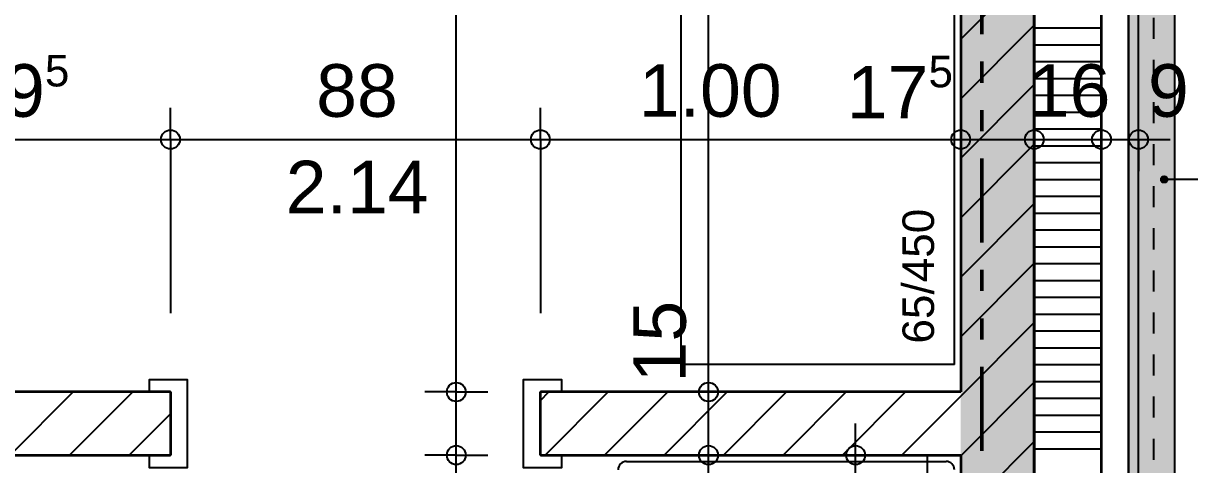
# Model space of a CAD drawing. Header units: centimetres. Extents: x 0.3 to 84.3, y 0.3 to 59.7.
# Drawn here: x 58.63 to 64.18, y 38.94 to 41.04 of the extents above; entities that cross this region are included whole.
import ezdxf

# ---------------------------------------------------------------- set-up
doc = ezdxf.new("R2010")
doc.units = ezdxf.units.CM
for name, pattern in [('AUSGEZOGEN', [0]), ('LINIE_17', [0.05, 0, -0.05]), ('LINIE_23', [0.79, 0.4, -0.13, 0, -0.13, 0, -0.13]), ('PUNKT', [6.35, 0, -6.35]), ('RAND', [44.45, 12.7, -6.35, 12.7, -6.35, 0, -6.35]), ('VERDECKT', [9.525, 6.35, -3.175])]:
    doc.linetypes.add(name, pattern=pattern)
for name, color, linetype, lineweight in [('Allgemein', 7, 'AUSGEZOGEN', 35), ('Bauachsen grob', 7, 'RAND', 25), ('Daemmung', 7, 'AUSGEZOGEN', 35), ('Fuellflaeche tragende Wände MW', 7, 'AUSGEZOGEN', 25), ('Holz Fassadenverkleidung', 7, 'AUSGEZOGEN', 35), ('Konstruktion oben', 7, 'VERDECKT', 25), ('Spengler', 7, 'AUSGEZOGEN', 35), ('Text Werkplan Ausfuehrung', 7, 'AUSGEZOGEN', 50), ('Tuerzarge', 7, 'AUSGEZOGEN', 25), ('Unterkonstruktion', 7, 'AUSGEZOGEN', 35), ('Vorhangbrett', 7, 'AUSGEZOGEN', 25), ('Wand Mauerwerk tragend', 7, 'AUSGEZOGEN', 35), ('Werkplan- Ausfuehrungsmasse', 7, 'AUSGEZOGEN', 25)]:
    doc.layers.add(name, color=color, linetype=linetype, lineweight=lineweight)
for name, color, linetype, lineweight, true_color in [('Moebel', 7, 'AUSGEZOGEN', 25, 0xababab), ('Sanitaer Apparate', 7, 'AUSGEZOGEN', 35, 0x656565), ('Sanitaer Vermassung', 7, 'AUSGEZOGEN', 35, 0x656565)]:
    doc.layers.add(name, color=color, linetype=linetype, lineweight=lineweight, true_color=true_color)
doc.styles.add('ARIAL', font='ARIAL.TTF')

msp = doc.modelspace()

# ---------------------------------------------------------------- hatches: boundary and pattern name
at = {"layer": 'Allgemein', "linetype": 'AUSGEZOGEN', "lineweight": 25}
h = msp.add_hatch(color=32, dxfattribs=at)
h.paths.add_polyline_path([(63.884, 48.7477), (63.884, 38.6497), (63.932, 38.6497), (63.932, 48.7477)])
h.paths.add_polyline_path([(63.884, 36.0897), (63.884, 31.2297), (63.932, 31.2297), (63.932, 36.0897)])
h.paths.add_polyline_path([(63.884, 28.6697), (63.884, 26.3897), (63.932, 26.3897), (63.932, 28.6697)])
h.paths.add_polyline_path([(63.884, 23.8297), (63.884, 20.2597), (63.932, 20.2597), (63.932, 23.8297)])
at = {"layer": 'Fuellflaeche tragende Wände MW', "linetype": 'AUSGEZOGEN', "lineweight": 25}
msp.add_hatch(color=254, dxfattribs=at).paths.add_polyline_path([(63.086, 47.9497), (63.086, 38.7697), (63.436, 38.7697), (63.436, 47.9497)])
at = {"layer": 'Spengler', "linetype": 'AUSGEZOGEN', "lineweight": 25, "true_color": 0xfafafa}
msp.add_hatch(color=7, dxfattribs=at).paths.add_polyline_path([(64.104, 38.6497), (64.104, 48.7957), (63.932, 48.7957), (63.932, 38.6497)])
at = {"layer": 'Text Werkplan Ausfuehrung', "linetype": 'AUSGEZOGEN', "lineweight": 25}
for points in [[(64.0411, 40.2922), (64.0411, 40.3072), (64.039, 40.2997)], [(64.0465, 40.2868), (64.0465, 40.3126), (64.0411, 40.3072)], [(64.0465, 40.2868), (64.0411, 40.3072), (64.0411, 40.2922)], [(64.054, 40.2847), (64.054, 40.3147), (64.0465, 40.3126)], [(64.054, 40.2847), (64.0465, 40.3126), (64.0465, 40.2868)], [(64.0615, 40.2868), (64.0615, 40.3126), (64.054, 40.3147)], [(64.0615, 40.2868), (64.054, 40.3147), (64.054, 40.2847)], [(64.0669, 40.2922), (64.0669, 40.3072), (64.0615, 40.3126)], [(64.0669, 40.2922), (64.0615, 40.3126), (64.0615, 40.2868)], [(64.0669, 40.3072), (64.0669, 40.2922), (64.069, 40.2997)]]:
    msp.add_hatch(color=7, dxfattribs=at).paths.add_polyline_path(points)

# ---------------------------------------------------------------- linework, layer by layer
at = {"layer": 'Allgemein', "color": 7, "linetype": 'AUSGEZOGEN', "lineweight": 25}
for p, q in [((63.932, 38.6497), (63.932, 48.7477)), ((63.884, 48.6997), (63.884, 38.6497))]:
    msp.add_line(p, q, dxfattribs=at)
at = {"layer": 'Bauachsen grob', "color": 32, "linetype": 'LINIE_23', "lineweight": 50, "true_color": 0xc36e14}
msp.add_line((63.186, 1.3897), (63.186, 58.1), dxfattribs=at)
at = {"layer": 'Daemmung', "color": 7, "linetype": 'AUSGEZOGEN', "lineweight": 35}
for p, q in [((63.756, 38.6497), (63.756, 48.2997)), ((63.436, 47.9497), (63.436, 38.7697))]:
    msp.add_line(p, q, dxfattribs=at)
at = {"layer": 'Daemmung', "color": 7, "linetype": 'AUSGEZOGEN', "lineweight": 25}
for p, q in [((63.436, 41.0197), (63.756, 41.0197)), ((63.436, 40.9397), (63.756, 40.9397)), ((63.436, 40.9397), (63.756, 40.9397)), ((63.436, 40.8597), (63.756, 40.8597)), ((63.436, 40.7797), (63.756, 40.7797)), ((63.436, 40.6997), (63.756, 40.6997)), ((63.436, 40.6197), (63.756, 40.6197)), ((63.436, 40.6197), (63.756, 40.6197)), ((63.436, 40.5397), (63.756, 40.5397)), ((63.436, 40.4597), (63.756, 40.4597)), ((63.436, 40.3797), (63.756, 40.3797)), ((63.436, 40.2997), (63.756, 40.2997)), ((63.436, 40.2997), (63.756, 40.2997)), ((63.436, 40.2197), (63.756, 40.2197)), ((63.436, 40.1397), (63.756, 40.1397)), ((63.436, 40.0597), (63.756, 40.0597)), ((63.436, 39.9797), (63.756, 39.9797)), ((63.436, 39.9797), (63.756, 39.9797)), ((63.436, 39.8997), (63.756, 39.8997)), ((63.436, 39.8197), (63.756, 39.8197)), ((63.436, 39.7397), (63.756, 39.7397)), ((63.436, 39.6597), (63.756, 39.6597)), ((63.436, 39.6597), (63.756, 39.6597)), ((63.436, 39.5797), (63.756, 39.5797)), ((63.436, 39.4997), (63.756, 39.4997)), ((63.436, 39.4197), (63.756, 39.4197)), ((63.436, 39.3397), (63.756, 39.3397)), ((63.436, 39.3397), (63.756, 39.3397)), ((63.436, 39.2597), (63.756, 39.2597)), ((63.436, 39.1797), (63.756, 39.1797)), ((63.436, 39.0997), (63.756, 39.0997)), ((63.436, 39.0197), (63.756, 39.0197)), ((63.436, 39.0197), (63.756, 39.0197))]:
    msp.add_line(p, q, dxfattribs=at)
at = {"layer": 'Holz Fassadenverkleidung', "color": 7, "linetype": 'LINIE_17', "lineweight": 25}
msp.add_line((64.004, 48.8677), (64.004, 10.9417), dxfattribs=at)
at = {"layer": 'Konstruktion oben', "color": 7, "linetype": 'PUNKT', "lineweight": 35}
msp.add_line((64.004, 48.8677), (64.004, 10.9417), dxfattribs=at)
at = {"layer": 'Moebel', "color": 253, "linetype": 'AUSGEZOGEN', "lineweight": 25, "true_color": 0xababab}
for p, q in [((61.756, 39.4197), (61.756, 47.8197)), ((63.056, 39.4197), (63.056, 47.8197)), ((63.056, 39.4197), (61.756, 39.4197))]:
    msp.add_line(p, q, dxfattribs=at)
at = {"layer": 'Sanitaer Apparate', "color": 7, "linetype": 'AUSGEZOGEN', "lineweight": 25}
msp.add_line((61.496, 38.9597), (63.016, 38.9597), dxfattribs=at)
for centre, start, end in [((61.496, 38.9197), 90, 180), ((63.016, 38.9197), 0, 90)]:
    msp.add_arc(centre, 0.04, start, end, dxfattribs=at)
at = {"layer": 'Sanitaer Vermassung', "color": 240, "linetype": 'AUSGEZOGEN', "lineweight": 25}
for p, q in [((62.586, 38.9897), (62.586, 39.1397)), ((62.586, 38.9897), (62.436, 38.9897)), ((62.586, 38.9897), (62.736, 38.9897)), ((62.586, 38.9897), (62.586, 38.9897)), ((62.586, 35.3497), (62.586, 38.9897))]:
    msp.add_line(p, q, dxfattribs=at)
msp.add_circle((62.586, 38.9897), 0.045, dxfattribs=at)
at = {"layer": 'Spengler', "color": 7, "linetype": 'AUSGEZOGEN', "lineweight": 25}
msp.add_line((64.104, 38.6697), (64.104, 48.9677), dxfattribs=at)
at = {"layer": 'Text Werkplan Ausfuehrung', "color": 7, "linetype": 'AUSGEZOGEN', "lineweight": 25}
for p, q in [((64.039, 40.2997), (64.039, 40.2997)), ((64.054, 40.3147), (64.054, 40.3147)), ((65.7073, 40.2997), (64.054, 40.2997)), ((64.069, 40.2997), (64.069, 40.2997)), ((64.054, 40.2847), (64.054, 40.2847))]:
    msp.add_line(p, q, dxfattribs=at)
msp.add_circle((64.054, 40.2997), 0.015, dxfattribs=at)
at = {"layer": 'Tuerzarge', "color": 7, "linetype": 'AUSGEZOGEN', "lineweight": 25}
for points in [[(59.406, 39.1397), (59.406, 38.9297), (59.226, 38.9297), (59.226, 38.9897), (59.326, 38.9897), (59.326, 39.2897), (59.226, 39.2897), (59.226, 39.3497), (59.406, 39.3497), (59.406, 39.1397)], [(61.086, 39.1397), (61.086, 38.9897), (61.186, 38.9897), (61.186, 38.9297), (61.006, 38.9297), (61.006, 39.3497), (61.186, 39.3497), (61.186, 39.2897), (61.086, 39.2897), (61.086, 39.1397)]]:
    msp.add_lwpolyline(points, dxfattribs=at)
at = {"layer": 'Unterkonstruktion', "color": 7, "linetype": 'AUSGEZOGEN', "lineweight": 25}
for p, q in [((63.884, 38.6497), (63.884, 48.6997)), ((63.756, 48.2997), (63.756, 38.6497))]:
    msp.add_line(p, q, dxfattribs=at)
at = {"layer": 'Vorhangbrett', "color": 191, "linetype": 'PUNKT', "lineweight": 25, "true_color": 0xbe96ea}
msp.add_line((62.926, 38.9897), (62.926, 35.3497), dxfattribs=at)
at = {"layer": 'Wand Mauerwerk tragend', "color": 7, "linetype": 'AUSGEZOGEN', "lineweight": 35}
for p, q in [((63.086, 47.9497), (63.086, 39.2897)), ((63.436, 38.7697), (63.436, 47.9497)), ((59.326, 39.2897), (56.136, 39.2897)), ((59.326, 39.2897), (59.326, 38.9897)), ((61.086, 38.9897), (61.086, 39.2897)), ((63.086, 39.2897), (61.086, 39.2897)), ((56.976, 38.9897), (59.326, 38.9897)), ((61.086, 38.9897), (63.086, 38.9897)), ((63.086, 38.9897), (63.086, 38.7697))]:
    msp.add_line(p, q, dxfattribs=at)
at = {"layer": 'Wand Mauerwerk tragend', "color": 7, "linetype": 'AUSGEZOGEN', "lineweight": 25}
for p, q in [((58.5636, 38.9897), (58.8636, 39.2897)), ((58.8464, 38.9897), (59.1464, 39.2897)), ((62.8062, 38.9897), (63.086, 39.2695)), ((59.1293, 38.9897), (59.326, 39.1865)), ((63.1519, 38.7697), (63.436, 39.0538))]:
    msp.add_line(p, q, dxfattribs=at)
for points in [[(63.086, 40.9666), (63.086, 40.9666), (63.436, 41.3166)], [(63.086, 40.6837), (63.086, 40.6837), (63.436, 41.0337)], [(63.086, 40.4009), (63.086, 40.4009), (63.436, 40.7509)], [(63.086, 40.118), (63.086, 40.118), (63.436, 40.468)], [(63.086, 39.8352), (63.086, 39.8352), (63.436, 40.1852)], [(63.086, 39.5523), (63.086, 39.5523), (63.436, 39.9023)], [(63.086, 39.2695), (63.086, 39.2695), (63.436, 39.6195)], [(61.086, 39.2494), (61.1263, 39.2897), (61.1263, 39.2897)], [(61.1092, 38.9897), (61.4092, 39.2897), (61.4092, 39.2897)], [(61.392, 38.9897), (61.692, 39.2897), (61.692, 39.2897)], [(61.6749, 38.9897), (61.9749, 39.2897), (61.9749, 39.2897)], [(61.9577, 38.9897), (62.2577, 39.2897), (62.2577, 39.2897)], [(62.2406, 38.9897), (62.5406, 39.2897), (62.5406, 39.2897)], [(62.5234, 38.9897), (62.8234, 39.2897), (62.8234, 39.2897)], [(63.086, 38.9867), (63.086, 38.9867), (63.436, 39.3367)]]:
    msp.add_lwpolyline(points, dxfattribs=at)
at = {"layer": 'Werkplan- Ausfuehrungsmasse', "color": 7, "linetype": 'AUSGEZOGEN', "lineweight": 25}
for p, q in [((60.686, 39.2897), (60.686, 47.9497)), ((61.886, 39.2897), (61.886, 47.9497)), ((59.326, 40.4897), (59.326, 40.6397)), ((61.086, 40.4897), (61.086, 40.6397)), ((63.086, 40.4897), (63.086, 40.6397)), ((63.436, 40.4897), (63.436, 40.6397)), ((63.756, 40.4897), (63.756, 40.6397)), ((63.932, 40.4897), (63.932, 40.6397)), ((56.136, 40.4897), (59.326, 40.4897)), ((59.326, 40.4897), (59.326, 40.3397)), ((59.326, 40.4897), (61.086, 40.4897)), ((61.086, 40.4897), (61.086, 40.3397)), ((61.086, 40.4897), (61.086, 39.6646)), ((61.086, 40.4897), (63.086, 40.4897)), ((63.086, 40.4897), (63.086, 40.3397)), ((63.086, 40.4897), (63.086, 40.4897)), ((63.086, 40.4897), (63.436, 40.4897)), ((63.436, 40.4897), (63.436, 40.3397)), ((63.436, 40.4897), (63.436, 40.4897)), ((63.436, 40.4897), (63.756, 40.4897)), ((63.756, 40.4897), (63.756, 40.3397)), ((63.756, 40.4897), (63.756, 40.4897)), ((63.756, 40.4897), (63.932, 40.4897)), ((63.932, 40.4897), (63.932, 40.3397)), ((63.932, 40.4897), (63.932, 40.4897)), ((63.932, 40.4897), (64.082, 40.4897)), ((60.686, 39.2897), (60.536, 39.2897)), ((60.686, 39.2897), (60.836, 39.2897)), ((60.686, 39.2897), (60.686, 39.2897)), ((60.686, 38.9897), (60.686, 39.2897)), ((61.886, 39.2897), (61.736, 39.2897)), ((61.886, 39.2897), (62.036, 39.2897)), ((61.886, 39.2897), (61.886, 39.2897)), ((61.886, 38.9897), (61.886, 39.2897)), ((60.686, 38.9897), (60.536, 38.9897)), ((60.686, 38.9897), (60.836, 38.9897)), ((60.686, 38.9897), (60.686, 38.9897)), ((60.686, 35.1097), (60.686, 38.9897)), ((61.886, 38.9897), (61.736, 38.9897)), ((61.886, 38.9897), (62.036, 38.9897)), ((61.886, 38.9897), (61.886, 38.9897)), ((61.886, 38.7697), (61.886, 38.9897))]:
    msp.add_line(p, q, dxfattribs=at)
msp.add_lwpolyline([(59.326, 40.4897), (59.326, 40.1093), (59.326, 40.1093), (59.326, 39.6646)], dxfattribs=at)
for centre in [(59.326, 40.4897), (61.086, 40.4897), (63.086, 40.4897), (63.436, 40.4897), (63.756, 40.4897), (63.932, 40.4897), (60.686, 39.2897), (61.886, 39.2897), (60.686, 38.9897), (61.886, 38.9897)]:
    msp.add_circle(centre, 0.045, dxfattribs=at)

# ---------------------------------------------------------------- texts
at = {"layer": 'Moebel', "color": 253, "linetype": 'AUSGEZOGEN', "lineweight": 25, "true_color": 0xababab, "insert": (62.961, 39.5197), "char_height": 0.15, "width": 0.075, "attachment_point": 7, "rotation": 90, "style": 'ARIAL'}
msp.add_mtext('65/450', dxfattribs=at)
at = {"layer": 'Werkplan- Ausfuehrungsmasse', "color": 7, "linetype": 'AUSGEZOGEN', "lineweight": 50, "attachment_point": 7, "style": 'ARIAL'}
for s, insert, char_height, width in [('1.59', (58.049, 40.594), 0.25, 0.125), ('5', (58.7287, 40.7398), 0.15, 0.075), ('88', (60.0194, 40.594), 0.25, 0.125), ('1.00', (61.5545, 40.594), 0.25, 0.125), ('5', (62.9328, 40.7356), 0.15, 0.075), ('16', (63.4098, 40.594), 0.25, 0.125), ('9', (63.977, 40.594), 0.25, 0.125), ('17', (62.5444, 40.5897), 0.25, 0.125), ('2.14', (59.8746, 40.1387), 0.25, 0.125)]:
    msp.add_mtext(s, dxfattribs=dict(at, insert=insert, char_height=char_height, width=width))
at = {"layer": 'Werkplan- Ausfuehrungsmasse', "color": 7, "linetype": 'AUSGEZOGEN', "lineweight": 50, "insert": (61.7817, 39.3347), "char_height": 0.25, "width": 0.125, "attachment_point": 7, "rotation": 90, "style": 'ARIAL'}
msp.add_mtext('15', dxfattribs=at)

doc.saveas('drawing.dxf')
